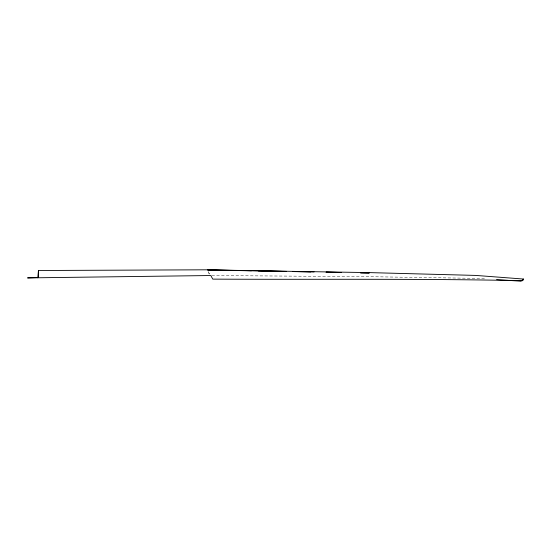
<?xml version="1.0" encoding="UTF-8"?>
<svg xmlns="http://www.w3.org/2000/svg" width="551" height="551" viewBox="0 0 551 551"><rect width="100%" height="100%" fill="white"/><g stroke="black" fill="none" stroke-linecap="round" stroke-linejoin="round"><path stroke-width="0.41" stroke-dasharray="2.75 2.07" d="M211.839 275.541L370.995 276.712L477.173 278.379L485.603 278.923M209.325 273.985L207.982 271.216L209.325 273.985"/><path stroke-width="0.83" d="M37.778 277.759L38.453 270.5L207.424 269.804L286.568 271.374M251.428 270.81L207.61 269.99L369.094 272.6L475.795 275.424L523.45 279.04L522.789 280.686C419.518 278.517 316.081 279.674 212.762 279.123L210.826 275.528L27.55 277.904L38.522 277.511L38.467 270.513M258.302 270.94L281.506 271.374M292.677 271.581L310.723 271.918M326.185 272.208L339.933 272.463M292.588 271.491L314.098 271.918M326.137 272.16L341.62 272.463M523.45 279.04L521.026 281.196L496.568 279.626M369.149 273.014L360.561 272.848L369.149 273.014"/></g></svg>
